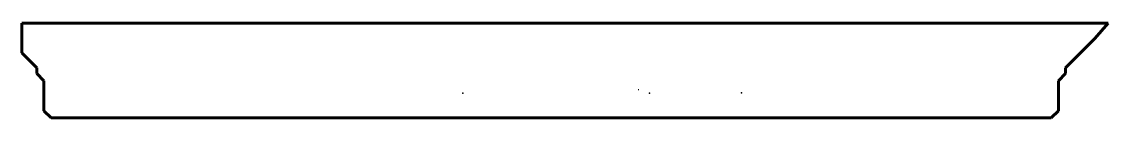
# Model space of a CAD drawing. Header units: millimetres. Extents: x -33 to 2070, y -181 to 3.
import ezdxf

# ---------------------------------------------------------------- set-up
doc = ezdxf.new("R2010")
doc.units = ezdxf.units.MM
for name, pattern in [('K5LT32768', [0]), ('K5LT32769', [0]), ('K5LT32770', [0]), ('K5LT32790', [0])]:
    doc.linetypes.add(name, pattern=pattern)
doc.layers.add('Системный слой', color=7, linetype='Continuous')

msp = doc.modelspace()

# ---------------------------------------------------------------- linework, layer by layer
at = {"layer": 'Системный слой', "color": 7, "linetype": 'K5LT32769', "lineweight": 60}
for p, q in [((-33.1, -54.1), (-33.1, 3.4)), ((-5.1, -82.1), (-33.1, -54.1)), ((-4.1, -83.1), (-5.1, -82.1)), ((-4.1, -94.6), (-4.1, -83.1)), ((9.9, -108.6), (-4.1, -94.6)), ((9.9, -166.6), (9.9, -108.6)), ((9.9, -166.6), (23.9, -180.6))]:
    msp.add_line(p, q, dxfattribs=at)
at = {"layer": 'Системный слой', "color": 3, "linetype": 'K5LT32770', "lineweight": 60, "true_color": 0x00ff00}
for p, q in [((-33.1, 3.4), (2070.4, 3.4)), ((23.9, -180.6), (1959.9, -180.6))]:
    msp.add_line(p, q, dxfattribs=at)
at = {"layer": 'Системный слой', "color": 5, "linetype": 'K5LT32768', "lineweight": 60, "true_color": 0x0000ff}
for p, q in [((2044.4, -26.6), (2070.4, 3.4)), ((1987.9, -83.1), (2044.4, -26.6)), ((1987.9, -94.6), (1987.9, -83.1)), ((1973.9, -108.6), (1987.9, -94.6)), ((1973.9, -166.6), (1973.9, -108.6)), ((1973.9, -166.6), (1959.9, -180.6))]:
    msp.add_line(p, q, dxfattribs=at)
at = {"layer": 'Системный слой', "color": 5, "linetype": 'K5LT32790', "lineweight": 60, "true_color": 0x0000ff}
msp.add_arc((1160.7, -134.5), 8, 89.4694, 90.4396, dxfattribs=at)
at = {"layer": 'Системный слой'}
for p in [(821, -132.2), (1182.4, -132.2), (1360.4, -131.9)]:
    msp.add_point(p, dxfattribs=at)

doc.saveas('drawing.dxf')
